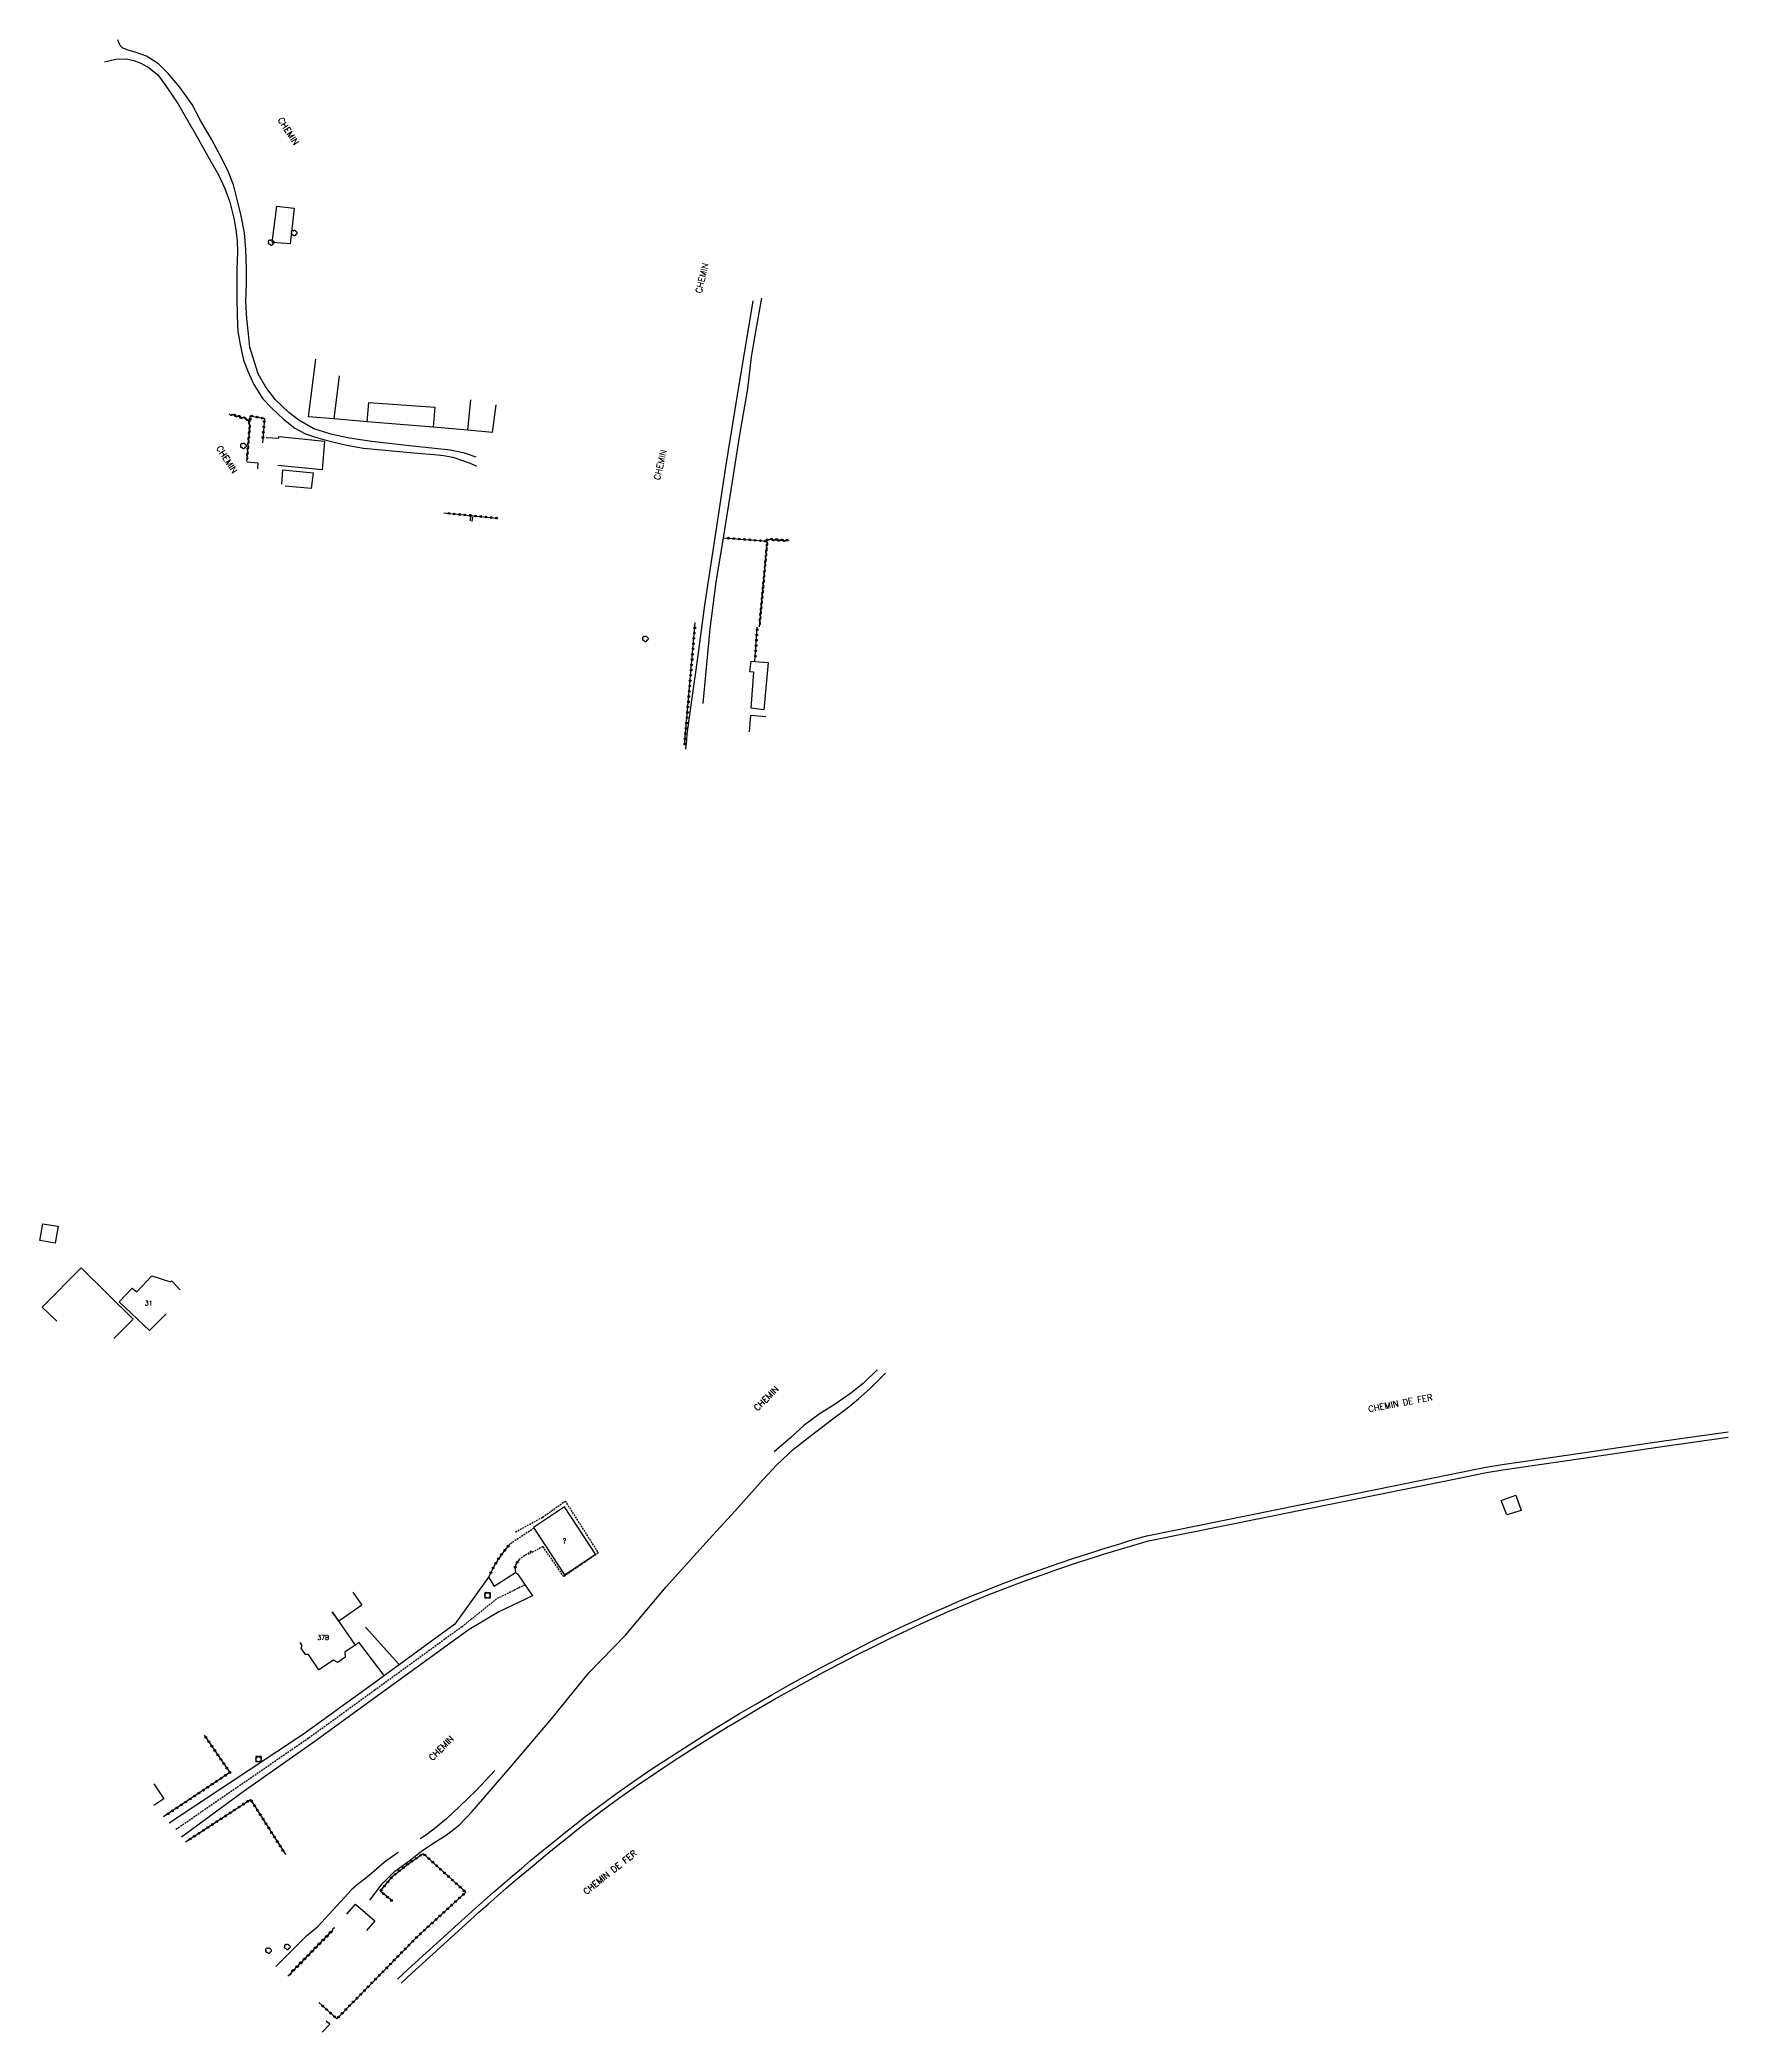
# Model space of a CAD drawing. Header units: millimetres. Extents: x 112069 to 113000, y 130019 to 131000.
# Drawn here: x 112523 to 113000, y 130019 to 130582 of the extents above; entities that cross this region are included whole.
import ezdxf
from ezdxf.enums import TextEntityAlignment as Align

# ---------------------------------------------------------------- set-up
doc = ezdxf.new("R2010")
doc.units = ezdxf.units.MM
doc.linetypes.add('DASHED', pattern=[0.75, 0.5, -0.25])
doc.layers.get('0').update_dxf_attribs({"linetype": 'CONTINUOUS'})
for name, color, linetype in [('W0001', 6, 'DASHED'), ('W0008', 7, 'CONTINUOUS'), ('W0017', 7, 'CONTINUOUS'), ('W0071', 7, 'CONTINUOUS'), ('W0101', 7, 'CONTINUOUS'), ('W0104', 1, 'CONTINUOUS'), ('W0112', 1, 'DASHED'), ('W0300', 7, 'CONTINUOUS'), ('W0310', 3, 'CONTINUOUS'), ('W0323', 7, 'CONTINUOUS'), ('W0330', 7, 'CONTINUOUS'), ('W0420', 7, 'CONTINUOUS'), ('W0600', 7, 'CONTINUOUS'), ('W0700', 7, 'CONTINUOUS'), ('W0989', 7, 'CONTINUOUS'), ('W0991', 7, 'CONTINUOUS')]:
    doc.layers.add(name, color=color, linetype=linetype)
doc.styles.get("Standard").update_dxf_attribs({"font": 'romans.shx', "width": 0.85})

# ---------------------------------------------------------------- blocks, each defined once
blk = doc.blocks.new('T300')
for p, q in [((-0.8, 0.51), (-0.86, 0.34)), ((-0.86, 0.34), (-0.86, 0.17)), ((-0.86, 0.17), (-0.74, 0.06)), ((-0.69, 0.63), (-0.8, 0.51)), ((-0.8, -0.06), (-0.74, 0.06)), ((-0.74, 0.06), (-0.69, 0.11)), ((-0.57, 0.69), (-0.69, 0.63)), ((-0.46, 0.69), (-0.57, 0.69)), ((-0.29, 0.63), (-0.46, 0.69)), ((-0.29, 0.63), (-0.17, 0.74)), ((-0.23, 0.57), (-0.29, 0.63)), ((-0.17, 0.74), (-0.06, 0.8)), ((-0.06, 0.8), (0.06, 0.8)), ((0.06, 0.8), (0.23, 0.74)), ((0.23, 0.74), (0.34, 0.63)), ((0.34, 0.63), (0.4, 0.51)), ((0.46, 0.46), (0.34, 0.46)), ((0.4, 0.51), (0.4, 0.46)), ((0.57, 0.4), (0.46, 0.46)), ((0.57, 0.4), (0.69, 0.29)), ((0.69, 0.29), (0.74, 0.17)), ((0.74, 0.06), (0.69, -0.17)), ((0.74, 0.17), (0.74, 0.06)), ((-0.8, -0.17), (-0.8, -0.06)), ((-0.8, -0.23), (-0.8, -0.17)), ((-0.74, -0.34), (-0.8, -0.23)), ((-0.69, -0.4), (-0.74, -0.34)), ((-0.51, -0.46), (-0.69, -0.4)), ((-0.4, -0.46), (-0.51, -0.46)), ((-0.4, -0.46), (-0.34, -0.46)), ((-0.34, -0.46), (-0.34, -0.4)), ((-0.34, -0.51), (-0.34, -0.46)), ((-0.29, -0.63), (-0.34, -0.51)), ((-0.17, -0.74), (-0.29, -0.63)), ((-0.06, -0.8), (-0.17, -0.74)), ((0.06, -0.8), (-0.06, -0.8)), ((0.17, -0.74), (0.06, -0.8)), ((0.23, -0.69), (0.17, -0.74)), ((0.29, -0.46), (0.23, -0.46)), ((0.29, -0.63), (0.23, -0.69)), ((0.46, -0.4), (0.29, -0.46)), ((0.34, -0.51), (0.29, -0.63)), ((0.34, -0.51), (0.34, -0.46)), ((0.57, -0.34), (0.46, -0.4)), ((0.63, -0.29), (0.57, -0.34)), ((0.69, -0.17), (0.63, -0.29))]:
    blk.add_line(p, q)
blk = doc.blocks.new('T420')
for p, q in [((0.75, 0.75), (-0.75, 0.75)), ((-0.75, 0.75), (-0.75, -0.75)), ((0.75, 0.75), (0.75, -0.75)), ((0.75, -0.75), (-0.75, -0.75))]:
    blk.add_line(p, q)
blk.add_ellipse((0, 0), major_axis=(-0.53, 0.53), ratio=1, start_param=3.926991, end_param=10.210176)
blk = doc.blocks.new('t323o')
at = {"color": 0, "linetype": 'Continuous'}
for radius in [0.25, 0.15]:
    blk.add_circle((0, 0), radius, dxfattribs=at)
blk = doc.blocks.new('t310o')
at = {"color": 0, "linetype": 'Continuous'}
for centre, start, end in [((-0.5, 0.38), 216.8699, 323.1304), ((0.5, -0.37), 36.8699, 143.1303)]:
    blk.add_arc(centre, 0.625, start, end, dxfattribs=at)

msp = doc.modelspace()

# ---------------------------------------------------------------- linework, layer by layer
at = {"layer": 'W0001'}
msp.add_lwpolyline([(112660.07, 130145.28), (112652.04, 130141.3), (112642.27, 130133.45), (112617.62, 130115.51), (112598.95, 130101.95), (112561.27, 130076.01), (112561.27, 130076.01), (112561.27, 130076.01)], dxfattribs=at)
at = {"layer": 'W0008'}
for points in [[(112649.76, 130147.43), (112651.37, 130144.91), (112657.44, 130148.81), (112657.98, 130148.4), (112662.16, 130142.17), (112652.7, 130137.69), (112644.31, 130132.72), (112617.66, 130113.41), (112600.4, 130100.84), (112580.46, 130086.76), (112562.99, 130074.04)], [(112649.74, 130147.43), (112640.24, 130134.18), (112617.58, 130117.6), (112597.49, 130103.06), (112559.55, 130077.99)]]:
    msp.add_lwpolyline(points, dxfattribs=at)
at = {"layer": 'W0017'}
for points in [[(112624.41, 130122.93), (112615.06, 130133.35)], [(112620.31, 130119.64), (112613.13, 130129.07), (112612.16, 130128.24)]]:
    msp.add_lwpolyline(points, dxfattribs=at)
at = {"layer": 'W0071'}
for points in [[(112581.43, 130517.2), (112581.2, 130522.62), (112580.83, 130527.33), (112579.9, 130532.13), (112579.03, 130535.68), (112577.7, 130540.9), (112576.12, 130544.93), (112573.9, 130549.42), (112571.52, 130553.78), (112568.38, 130559.13), (112566.03, 130563.58), (112562.43, 130568.63), (112559.38, 130572.33), (112556.57, 130575.12), (112553.17, 130577.3), (112550.23, 130578.27), (112547.97, 130578.98), (112546.42, 130579.57), (112545.7, 130580.32), (112545.32, 130581.17), (112545.03, 130581.89)], [(112541.32, 130575.72), (112544.52, 130576.48), (112547.42, 130576.5), (112549.6, 130576.08), (112551.57, 130575.28), (112553.92, 130574.03), (112556.37, 130572.02), (112558.43, 130569.18), (112562.02, 130563.92), (112564.8, 130559.03), (112567.72, 130553.93), (112570.57, 130548.87), (112573.5, 130543.77), (112575.27, 130539.87), (112576.73, 130536.02), (112577.8, 130531.5), (112578.37, 130528.3), (112578.72, 130525.1), (112578.82, 130521.93), (112578.7, 130517.1), (112578.63, 130512.88), (112578.7, 130509.02), (112578.72, 130503.87), (112578.93, 130499.52), (112579.58, 130495.82), (112580.58, 130491.4), (112581.82, 130488.23), (112583.5, 130484.53), (112585.97, 130480.47), (112588.62, 130477.72), (112591.82, 130474.73), (112595.03, 130472.2), (112598.1, 130470.53), (112600.88, 130469.57), (112603.57, 130468.88), (112607.27, 130467.9), (112609.78, 130467.4), (112614.43, 130466.53), (112629.7, 130465.1), (112634.47, 130464.68), (112637.1, 130464.43), (112639.73, 130463.92), (112642.42, 130463), (112644.57, 130462.23), (112646.4, 130461.43)], [(112646.32, 130463.97), (112642.98, 130465.07), (112638.92, 130465.92), (112633.73, 130466.53), (112628.28, 130467.08), (112616.72, 130468.38), (112610.48, 130469.32), (112605.63, 130470.37), (112600.43, 130471.98), (112596.22, 130474.43), (112593.4, 130476.58), (112589.63, 130480.18), (112586.9, 130483.72), (112584.73, 130487.52), (112583.62, 130490.77), (112582.38, 130495.03), (112581.93, 130498.83), (112581.5, 130503.03), (112581.23, 130507.98), (112581.43, 130513.08), (112581.43, 130517.2)], [(112726.9, 130508.93), (112725.47, 130501.08), (112724.02, 130492.32), (112722.93, 130483.23), (112720.72, 130470.27), (112718.57, 130457.12), (112716.18, 130441.7), (112714.03, 130428.6), (112712.33, 130415.42), (112711.13, 130403.43), (112710.32, 130394.38)], [(112705.49, 130381.45), (112705.79, 130384.05), (112705.9, 130385.77), (112708.88, 130407.23), (112710.88, 130422.17), (112713.98, 130442.47), (112716.88, 130461.77), (112719.97, 130480.38), (112724.52, 130508.12)], [(112727.32, 130175), (112727.4, 130175.1), (112731.27, 130179.2), (112735.98, 130183.6), (112741.03, 130187.62), (112746.63, 130191.93), (112751.1, 130195.18), (112754.3, 130197.82), (112757.62, 130200.77), (112761.93, 130205.07)], [(112759.58, 130206.07), (112755.58, 130202.18), (112752.02, 130199.33), (112747.7, 130196.4), (112743.2, 130193.57), (112738.82, 130190.32), (112735.07, 130186.82), (112730.52, 130182.87)], [(112616.28, 130056.22), (112619.73, 130060.77), (112623.18, 130064.32), (112627.4, 130067.32), (112631.23, 130070.32), (112635.12, 130072.82), (112637.78, 130074.57), (112641.57, 130077.52), (112645.18, 130081.28), (112655.37, 130092.98), (112667.68, 130107.57), (112678.12, 130120.4), (112688.5, 130131.1), (112700, 130144.7), (112712.12, 130158.2), (112719.43, 130166.18), (112727.32, 130175)], [(112651.53, 130092.88), (112646.37, 130087.28), (112641.6, 130082.7), (112637.93, 130079.22), (112634.32, 130076.27), (112631.93, 130074.47), (112630.48, 130073.57)], [(112624.23, 130069.7), (112620.42, 130066.9), (112616.07, 130063.12), (112612.68, 130060.48), (112611.13, 130059.17), (112601.52, 130048.72)], [(112598.38, 130046.1), (112601.52, 130048.72)], [(112589.69, 130037.42), (112598.38, 130046.1)]]:
    msp.add_lwpolyline(points, dxfattribs=at)
at = {"layer": 'W0101'}
for points in [[(112723.51, 130386.39), (112723.87, 130391.07), (112728.15, 130390.64)], [(112545.4, 130225.32), (112549.07, 130229.17), (112550.37, 130228.07), (112554.68, 130232.62), (112559.92, 130230.9), (112560.2, 130231.17), (112562.62, 130228.71)], [(112554.02, 130217.17), (112545.4, 130225.32)], [(112558.68, 130221.9), (112554.02, 130217.17)], [(112605.62, 130137.67), (112612.1, 130128.21), (112609.21, 130126.25), (112609.31, 130124.85), (112607.19, 130123.4), (112605.94, 130123.98), (112601.86, 130121.29)], [(112601.86, 130121.29), (112598.87, 130125.63), (112598.07, 130125.63), (112596.83, 130127.45), (112597.15, 130128.16), (112596.59, 130128.96)], [(112555.25, 130089.11), (112558.09, 130084.83)], [(112558.09, 130084.83), (112555.24, 130082.92)], [(112609.79, 130052.27), (112612.18, 130055.09), (112617.61, 130050.35), (112615.3, 130047.59), (112615.3, 130047.59)]]:
    msp.add_lwpolyline(points, dxfattribs=at)
msp.add_lwpolyline([(112671.26, 130148.16), (112680.04, 130153.95), (112671.22, 130167.32), (112662.44, 130161.53)], close=True, dxfattribs=at)
at = {"layer": 'W0104'}
for points in [[(112590, 130534.88), (112594.83, 130534.37), (112593.78, 130524.27), (112588.63, 130524.58)], [(112723.98, 130393.08), (112724.73, 130403.22), (112723.62, 130403.33), (112724, 130406.33), (112728.77, 130405.9), (112727.57, 130392.57)], [(112523.02, 130242.65), (112523.88, 130247.32), (112528.22, 130246.68), (112527.38, 130241.87)]]:
    msp.add_lwpolyline(points, close=True, dxfattribs=at)
for points in [[(112587, 130469.52), (112590.52, 130469.3), (112590.58, 130469.8), (112603.47, 130468.53), (112602.78, 130460.43), (112590.27, 130461.62)], [(112581.55, 130462.64), (112584.62, 130462.38), (112584.49, 130460.67)], [(112591.37, 130456.3), (112591.7, 130460.42)], [(112591.7, 130460.42), (112600.22, 130459.53), (112599.7, 130455.1), (112592.35, 130455.8)], [(112523.68, 130223.78), (112534.67, 130234.87), (112549.38, 130220.42), (112543.93, 130214.89)], [(112527.78, 130219.79), (112523.7, 130223.77), (112523.68, 130223.78)], [(112611.43, 130143.27), (112613.99, 130139.58), (112607.45, 130135.01), (112605.6, 130137.65)], [(112602.82, 130018.9), (112604.94, 130021.13), (112603.9, 130021.99)]]:
    msp.add_lwpolyline(points, dxfattribs=at)
at = {"layer": 'W0112'}
for points in [[(112657.38, 130160.23), (112665.07, 130164.42), (112671.43, 130168.97), (112680.8, 130154.3), (112671.03, 130147.62), (112665.17, 130156.1), (112661.02, 130153.9)], [(112662.6, 130161.29), (112656.05, 130156.97)], [(112661.9, 130154.77), (112658.62, 130152.65)]]:
    msp.add_lwpolyline(points, dxfattribs=at)
at = {"layer": 'W0310'}
for points in [[(112581.47, 130462.73), (112582.32, 130472.52), (112582.17, 130473.92), (112581.27, 130474.87), (112579.93, 130475.22), (112577.18, 130476.03)], [(112645.16, 130445.83), (112645.3, 130447.12)], [(112726.3, 130415.98), (112728.6, 130440.77), (112734.27, 130440.36)], [(112605.72, 130047.67), (112593.08, 130034.74)]]:
    msp.add_lwpolyline(points, dxfattribs=at)
at = {"layer": 'W0323'}
for points in [[(112582.43, 130474.02), (112582.42, 130475.68), (112586.48, 130474.87), (112585.92, 130468.03)], [(112637.12, 130448.2), (112652.11, 130446.75)], [(112644.7, 130447.48), (112644.55, 130445.99)], [(112716.1, 130441.2), (112728.55, 130440.22)], [(112705.18, 130382.77), (112705.18, 130382.77), (112705.18, 130382.77), (112708.19, 130417.24)], [(112725.05, 130406.23), (112725.72, 130415.97)], [(112656, 130156.95), (112655.17, 130156.06), (112653.68, 130154.26), (112652.58, 130152.68), (112651.65, 130151.13), (112650.81, 130149.54), (112649.77, 130147.38)], [(112658.63, 130152.65), (112658.05, 130151.97), (112657.74, 130151.5), (112657.51, 130151.03), (112657.34, 130150.49), (112657.29, 130149.46), (112657.37, 130148.79)], [(112569.48, 130102.83), (112576.69, 130092.28), (112557.99, 130079.77)], [(112564.21, 130072.64), (112582.57, 130084.65), (112592.42, 130069.06)], [(112622.52, 130055.98), (112619.2, 130058.72), (112622.7, 130062.98), (112627.02, 130066.4), (112631.33, 130069.37), (112643.33, 130058.43), (112629.48, 130045.72), (112606.92, 130022.7), (112601.81, 130027.26)]]:
    msp.add_lwpolyline(points, dxfattribs=at)
at = {"layer": 'W0330'}
for points in [[(112650.82, 130470.95), (112643.97, 130471.58), (112634.18, 130472.48), (112615.52, 130473.92), (112606.1, 130474.77), (112598.88, 130475.38), (112601.02, 130491.66)], [(112607.58, 130486.94), (112606.08, 130474.77)], [(112643.95, 130471.58), (112644.82, 130480.17)], [(112615.5, 130473.92), (112615.92, 130479.42), (112634.62, 130478.08), (112634.17, 130472.48)], [(112651.83, 130478.74), (112650.82, 130470.95)]]:
    msp.add_lwpolyline(points, dxfattribs=at)
at = {"layer": 'W0600'}
msp.add_lwpolyline([(112940.05, 130170.68), (112941.53, 130166.32), (112937.52, 130165.07), (112935.83, 130169.17), (112940.05, 130170.68)], close=True, dxfattribs=at)
at = {"layer": 'W0700'}
for points in [[(112931.53, 130178.51), (112936.14, 130179.27), (112946.48, 130180.77), (112958.81, 130182.57), (112980.52, 130185.78), (113000, 130188.54)], [(112931.77, 130177.03), (112936.37, 130177.78), (112946.7, 130179.28), (112959.03, 130181.08), (112980.73, 130184.3), (113000, 130187.02)], [(112914.28, 130175.03), (112931.53, 130178.51)], [(112921.65, 130174.99), (112931.77, 130177.03)], [(112835.8, 130159.18), (112914.28, 130175.03)], [(112836.21, 130157.74), (112921.65, 130174.99)], [(112641.22, 130049.52), (112646.08, 130053.92), (112648.65, 130056.2), (112651.22, 130058.47), (112653.82, 130060.72), (112656.42, 130062.95), (112659.05, 130065.17), (112661.68, 130067.37), (112664.78, 130069.93), (112667.9, 130072.48), (112671.03, 130075.02), (112674.2, 130077.52), (112677.38, 130079.98), (112680.6, 130082.42), (112685.65, 130086.12), (112690.77, 130089.72), (112695.93, 130093.27), (112701.17, 130096.72), (112706.43, 130100.12), (112711.73, 130103.47), (112716.22, 130106.22), (112720.72, 130108.95), (112725.27, 130111.62), (112729.83, 130114.25), (112734.43, 130116.83), (112739.05, 130119.37), (112743.73, 130121.9), (112748.43, 130124.4), (112753.17, 130126.85), (112757.92, 130129.25), (112762.7, 130131.6), (112767.52, 130133.88), (112771.28, 130135.63), (112775.07, 130137.35), (112778.87, 130139.02), (112782.68, 130140.67), (112786.52, 130142.27), (112790.37, 130143.83), (112795.33, 130145.78), (112800.33, 130147.65), (112805.37, 130149.47), (112810.42, 130151.22), (112815.47, 130152.92), (112820.55, 130154.57), (112823.08, 130155.37), (112825.62, 130156.17), (112828.17, 130156.93), (112830.7, 130157.7), (112833.25, 130158.45), (112835.8, 130159.18)], [(112642.22, 130048.4), (112647.08, 130052.8), (112649.64, 130055.08), (112652.2, 130057.34), (112654.8, 130059.58), (112657.39, 130061.81), (112660.01, 130064.02), (112662.64, 130066.21), (112665.74, 130068.77), (112668.85, 130071.32), (112671.97, 130073.85), (112675.12, 130076.34), (112678.29, 130078.79), (112681.5, 130081.21), (112686.52, 130084.9), (112691.62, 130088.49), (112696.77, 130092.02), (112701.99, 130095.46), (112707.24, 130098.85), (112712.53, 130102.19), (112717, 130104.94), (112721.49, 130107.66), (112726.02, 130110.32), (112730.57, 130112.95), (112735.16, 130115.52), (112739.77, 130118.05), (112744.44, 130120.58), (112749.13, 130123.07), (112753.85, 130125.51), (112758.59, 130127.91), (112763.35, 130130.25), (112768.15, 130132.53), (112771.91, 130134.27), (112775.68, 130135.98), (112779.47, 130137.64), (112783.27, 130139.29), (112787.09, 130140.88), (112790.92, 130142.44), (112795.87, 130144.38), (112800.85, 130146.24), (112805.87, 130148.05), (112810.9, 130149.8), (112815.94, 130151.49), (112821.01, 130153.14), (112823.53, 130153.94), (112826.06, 130154.73), (112828.6, 130155.5), (112831.13, 130156.26), (112833.67, 130157.01), (112836.21, 130157.74)], [(112624.1, 130033.87), (112627.06, 130036.67), (112632.09, 130041.24), (112641.23, 130049.51)], [(112625.13, 130032.78), (112628.08, 130035.57), (112633.1, 130040.13), (112642.23, 130048.4)]]:
    msp.add_lwpolyline(points, dxfattribs=at)

# ---------------------------------------------------------------- block references
at = {"layer": 'W0300'}
for p in [(112588.42, 130524.58), (112594.92, 130527.28), (112580.57, 130467.12), (112694.13, 130412.6), (112587.67, 130041.9), (112592.97, 130042.97)]:
    msp.add_blockref('T300', p, dxfattribs=at)
at = {"layer": 'W0310'}
for p, rotation in [((112577.46, 130475.95), 163.4729410417322), ((112578.9, 130475.52), 163.4729410417322), ((112580.34, 130475.11), 165.2987281059766), ((112581.64, 130474.47), 133.4518423009247), ((112581.99, 130468.7), 85.07636833007393), ((112582.12, 130470.2), 85.07636833007393), ((112582.25, 130473.19), 96.11550356607512), ((112582.25, 130471.69), 85.07636833007393), ((112581.6, 130464.22), 85.07636833007393), ((112581.73, 130465.72), 85.07636833007393), ((112581.86, 130467.21), 85.07636833007393), ((112728.52, 130439.88), 84.69803378190237), ((112729.21, 130440.72), 355.902295301617), ((112730.7, 130440.62), 355.902295301617), ((112732.2, 130440.51), 355.902295301617), ((112733.7, 130440.4), 355.902295301617), ((112728.1, 130435.4), 84.69803378190237), ((112728.24, 130436.89), 84.69803378190237), ((112728.38, 130438.39), 84.69803378190237), ((112727.55, 130429.43), 84.69803378190237), ((112727.69, 130430.92), 84.69803378190237), ((112727.82, 130432.41), 84.69803378190237), ((112727.96, 130433.91), 84.69803378190237), ((112726.99, 130423.45), 84.69803378190237), ((112727.13, 130424.94), 84.69803378190237), ((112727.27, 130426.44), 84.69803378190237), ((112727.41, 130427.93), 84.69803378190237), ((112726.44, 130417.48), 84.69803378190237), ((112726.58, 130418.97), 84.69803378190237), ((112726.72, 130420.46), 84.69803378190237), ((112726.85, 130421.96), 84.69803378190237), ((112604.61, 130046.54), 225.6352849127652), ((112605.66, 130047.61), 225.6352849127652), ((112598.32, 130040.11), 225.6352849127652), ((112599.37, 130041.18), 225.6352849127652), ((112600.42, 130042.25), 225.6352849127652), ((112601.47, 130043.32), 225.6352849127652), ((112602.52, 130044.39), 225.6352849127652), ((112603.57, 130045.47), 225.6352849127652), ((112594.13, 130035.82), 225.6352849127652), ((112595.17, 130036.89), 225.6352849127652), ((112596.22, 130037.96), 225.6352849127652), ((112597.27, 130039.03), 225.6352849127652)]:
    msp.add_blockref('t310o', p, dxfattribs=dict(at, rotation=rotation))
at = {"layer": 'W0323'}
for p, rotation in [((112582.43, 130474.69), 90.55024267070368), ((112582.91, 130475.58), 348.652134072928), ((112584.38, 130475.29), 348.652134072928), ((112585.85, 130474.99), 348.652134072928), ((112586.04, 130469.53), 265.2655009272642), ((112586.16, 130471.02), 265.2655009272642), ((112586.29, 130472.52), 265.2655009272642), ((112586.41, 130474.01), 265.2655009272642), ((112638.61, 130448.06), 354.481115758731), ((112640.1, 130447.91), 354.481115758731), ((112641.6, 130447.77), 354.481115758731), ((112643.09, 130447.62), 354.481115758731), ((112644.58, 130447.48), 354.481115758731), ((112644.7, 130447.48), 264.1455252183724), ((112646.08, 130447.33), 354.481115758731), ((112647.57, 130447.19), 354.481115758731), ((112649.06, 130447.05), 354.481115758731), ((112650.55, 130446.9), 354.481115758731), ((112652.05, 130446.76), 354.481115758731), ((112717.6, 130441.08), 355.4855301144501), ((112719.09, 130440.96), 355.4855301144501), ((112720.59, 130440.85), 355.4855301144501), ((112722.08, 130440.73), 355.4855301144501), ((112723.58, 130440.61), 355.4855301144501), ((112725.07, 130440.49), 355.4855301144501), ((112726.57, 130440.37), 355.4855301144501), ((112728.06, 130440.26), 355.4855301144501), ((112707.8, 130412.76), 85.00960317646508), ((112707.93, 130414.26), 85.00960317646508), ((112708.06, 130415.75), 85.00960317646508), ((112725.56, 130413.72), 86.08006577002658), ((112725.67, 130415.21), 86.08006577002658), ((112707.28, 130406.78), 85.00960317646508), ((112707.41, 130408.28), 85.00960317646508), ((112707.54, 130409.77), 85.00960317646508), ((112707.67, 130411.27), 85.00960317646508), ((112725.15, 130407.73), 86.08006577002658), ((112725.26, 130409.23), 86.08006577002658), ((112725.36, 130410.72), 86.08006577002658), ((112725.46, 130412.22), 86.08006577002658), ((112706.89, 130402.3), 85.00960317646508), ((112707.02, 130403.8), 85.00960317646508), ((112707.15, 130405.29), 85.00960317646508), ((112706.37, 130396.32), 85.00960317646508), ((112706.5, 130397.82), 85.00960317646508), ((112706.63, 130399.31), 85.00960317646508), ((112706.76, 130400.81), 85.00960317646508), ((112705.85, 130390.35), 85.00960317646508), ((112705.98, 130391.84), 85.00960317646508), ((112706.11, 130393.34), 85.00960317646508), ((112706.24, 130394.83), 85.00960317646508), ((112705.32, 130384.37), 85.00960317646508), ((112705.45, 130385.86), 85.00960317646508), ((112705.58, 130387.36), 85.00960317646508), ((112705.71, 130388.85), 85.00960317646508), ((112705.19, 130382.88), 85.00960317646508), ((112653.44, 130153.9), 235.0348792267478), ((112654.37, 130155.08), 230.5275401513805), ((112655.33, 130156.23), 226.931335164453), ((112650.42, 130148.73), 244.4484555872308), ((112651.09, 130150.07), 242.1060508485505), ((112651.81, 130151.39), 238.9224432420657), ((112652.58, 130152.67), 238.9224432420657), ((112657.33, 130150.29), 267.3898753290735), ((112657.85, 130151.67), 237.1549416963578), ((112569.92, 130102.19), 304.3298949760316), ((112570.76, 130100.96), 304.3298949760316), ((112571.61, 130099.72), 304.3298949760316), ((112572.46, 130098.48), 304.3298949760316), ((112573.3, 130097.24), 304.3298949760316), ((112574.15, 130096), 304.3298949760316), ((112574.99, 130094.76), 304.3298949760316), ((112575.44, 130091.45), 213.7868827412359), ((112575.84, 130093.52), 304.3298949760316), ((112576.69, 130092.28), 304.3298949760316), ((112567.96, 130086.45), 213.7868827412359), ((112569.21, 130087.28), 213.7868827412359), ((112570.46, 130088.11), 213.7868827412359), ((112571.7, 130088.95), 213.7868827412359), ((112572.95, 130089.78), 213.7868827412359), ((112574.2, 130090.62), 213.7868827412359), ((112559.24, 130080.61), 213.7868827412359), ((112560.48, 130081.44), 213.7868827412359), ((112561.73, 130082.27), 213.7868827412359), ((112562.98, 130083.11), 213.7868827412359), ((112564.22, 130083.94), 213.7868827412359), ((112565.47, 130084.78), 213.7868827412359), ((112566.72, 130085.61), 213.7868827412359), ((112575.51, 130080.03), 33.18819309989411), ((112576.76, 130080.86), 33.18819309989411), ((112578.02, 130081.68), 33.18819309989411), ((112579.27, 130082.5), 33.18819309989411), ((112580.53, 130083.32), 33.18819309989411), ((112581.79, 130084.14), 33.18819309989411), ((112582.87, 130084.17), 302.3024683088819), ((112583.67, 130082.9), 302.3024683088819), ((112584.47, 130081.63), 302.3024683088819), ((112585.27, 130080.37), 302.3024683088819), ((112567.98, 130075.11), 33.18819309989411), ((112569.23, 130075.93), 33.18819309989411), ((112570.49, 130076.75), 33.18819309989411), ((112571.74, 130077.57), 33.18819309989411), ((112573, 130078.39), 33.18819309989411), ((112574.25, 130079.21), 33.18819309989411), ((112586.08, 130079.1), 302.3024683088819), ((112586.88, 130077.83), 302.3024683088819), ((112587.68, 130076.56), 302.3024683088819), ((112588.48, 130075.29), 302.3024683088819), ((112565.47, 130073.47), 33.18819309989411), ((112566.72, 130074.29), 33.18819309989411), ((112589.28, 130074.03), 302.3024683088819), ((112590.08, 130072.76), 302.3024683088819), ((112590.88, 130071.49), 302.3024683088819), ((112591.69, 130070.22), 302.3024683088819), ((112630.61, 130068.87), 34.50626931132087), ((112631.79, 130068.95), 317.6612615332387), ((112623.38, 130063.52), 38.36238580852506), ((112624.56, 130064.45), 38.36238580852506), ((112625.73, 130065.38), 38.36238580852506), ((112626.91, 130066.31), 38.36238580852506), ((112628.14, 130067.17), 34.50626931132087), ((112629.37, 130068.02), 34.50626931132087), ((112632.9, 130067.94), 317.6612615332387), ((112634.01, 130066.93), 317.6612615332387), ((112635.12, 130065.92), 317.6612615332387), ((112636.23, 130064.91), 317.6612615332387), ((112637.34, 130063.9), 317.6612615332387), ((112619.44, 130059.01), 50.63315263389178), ((112620.06, 130058.01), 140.5033302425336), ((112620.4, 130060.17), 50.63315263389178), ((112621.35, 130061.33), 50.63315263389178), ((112622.3, 130062.49), 50.63315263389178), ((112638.45, 130062.89), 317.6612615332387), ((112639.55, 130061.88), 317.6612615332387), ((112640.66, 130060.87), 317.6612615332387), ((112641.77, 130059.86), 317.6612615332387), ((112642.68, 130057.83), 222.5557481658008), ((112642.88, 130058.84), 317.6612615332387), ((112621.22, 130057.05), 140.5033302425336), ((112622.38, 130056.1), 140.5033302425336), ((112637.15, 130052.76), 222.5557481658008), ((112638.26, 130053.77), 222.5557481658008), ((112639.36, 130054.79), 222.5557481658008), ((112640.47, 130055.8), 222.5557481658008), ((112641.57, 130056.82), 222.5557481658008), ((112630.52, 130046.67), 222.5557481658008), ((112631.63, 130047.69), 222.5557481658008), ((112632.73, 130048.7), 222.5557481658008), ((112633.84, 130049.72), 222.5557481658008), ((112634.94, 130050.73), 222.5557481658008), ((112636.05, 130051.75), 222.5557481658008), ((112625.22, 130041.37), 225.577877490912), ((112626.27, 130042.44), 225.577877490912), ((112627.32, 130043.51), 225.577877490912), ((112628.37, 130044.58), 225.577877490912), ((112629.42, 130045.66), 225.577877490912), ((112619.97, 130036.01), 225.577877490912), ((112621.02, 130037.08), 225.577877490912), ((112622.07, 130038.16), 225.577877490912), ((112623.12, 130039.23), 225.577877490912), ((112624.17, 130040.3), 225.577877490912), ((112613.67, 130029.59), 225.577877490912), ((112614.72, 130030.66), 225.577877490912), ((112615.77, 130031.73), 225.577877490912), ((112616.82, 130032.8), 225.577877490912), ((112617.87, 130033.87), 225.577877490912), ((112618.92, 130034.94), 225.577877490912), ((112602.93, 130026.26), 138.258281041928), ((112604.05, 130025.27), 138.258281041928), ((112605.17, 130024.27), 138.258281041928), ((112608.42, 130024.23), 225.577877490912), ((112609.47, 130025.3), 225.577877490912), ((112610.52, 130026.37), 225.577877490912), ((112611.57, 130027.44), 225.577877490912), ((112612.62, 130028.51), 225.577877490912), ((112606.28, 130023.27), 138.258281041928), ((112607.37, 130023.16), 225.577877490912)]:
    msp.add_blockref('t323o', p, dxfattribs=dict(at, rotation=rotation))
at = {"layer": 'W0420'}
for p in [(112649.47, 130142.31), (112584.8, 130096.02)]:
    msp.add_blockref('T420', p, dxfattribs=at)

# ---------------------------------------------------------------- texts
at = {"layer": 'W0989'}
for s, rotation, p in [('CHEMIN', 302.7338, (112590.16, 130559.26)), ('CHEMIN', 76.8289, (112709.94, 130510.13)), ('CHEMIN', 302.7338, (112572.78, 130466.53)), ('CHEMIN', 76.8289, (112698.14, 130457.37)), ('CHEMIN', 44.8593, (112725.78, 130194.29)), ('CHEMIN DE FER', 10.8017, (112898.5, 130194.08)), ('CHEMIN', 44.8593, (112633.96, 130095.47)), ('CHEMIN DE FER', 38.4319, (112677.42, 130057.65))]:
    msp.add_text(s, height=1.75, rotation=rotation, dxfattribs=at).set_placement(p)
at = {"layer": 'W0991'}
for s, p in [('31', (112553.74, 130224.89)), ('?', (112671.24, 130157.74)), ('37B', (112603.08, 130130.42))]:
    msp.add_text(s, height=1.25, dxfattribs=at).set_placement(p, align=Align.MIDDLE_CENTER)

doc.saveas('drawing.dxf')
